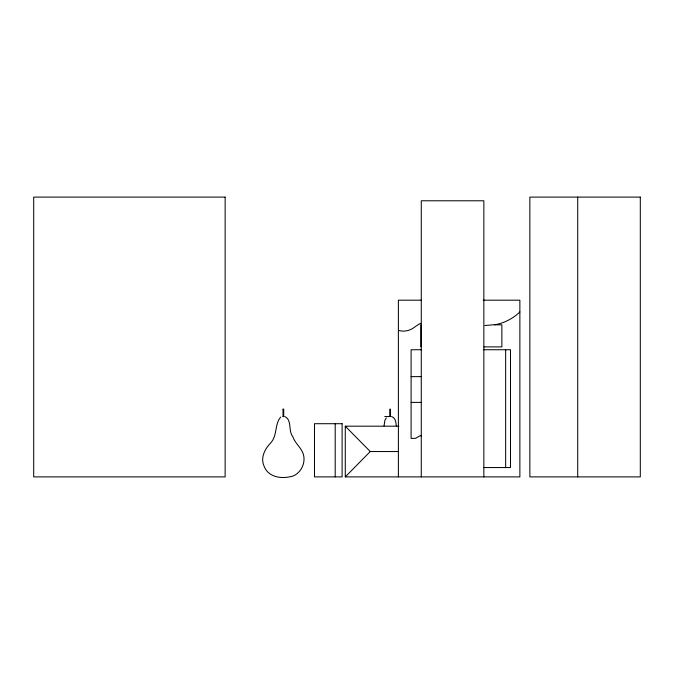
<?xml version="1.0" encoding="UTF-8"?>
<svg xmlns="http://www.w3.org/2000/svg" width="674" height="674" viewBox="0 0 674 674"><rect width="100%" height="100%" fill="white"/><g stroke="black" fill="none" stroke-linecap="round" stroke-linejoin="round"><path stroke-width="1.01" d="M384.037 425.884L384.888 420.273L386.354 417.931M483.216 300.183L519.873 300.183L519.873 476.897L345.273 476.897L370.253 451.538L398.351 451.538M280.713 417.096C274.411 423.988 277.604 436.154 270.333 443.281C264.806 449.246 260.425 457.536 263.913 465.734C268.1 477.891 282.709 479.307 293.401 475.895C301.286 472.339 305.718 462.886 303.426 454.546C301.421 447.704 294.993 443.34 292.718 436.516C288.034 430.779 292.28 419.868 284.748 416.557M421.528 435.733L419.725 435.893L415.681 438.302L411.098 438.412L411.098 349.739L421.604 349.739M484.935 325.517L495.87 324.582A48.225 48.225 0 0 0 519.873 311.952M421.427 300.183L398.385 300.183L398.385 476.897M494.362 324.801L501.869 324.801L501.869 346.891L483.991 346.891M483.587 349.739L510.496 349.739L510.496 467.545L483.629 467.545M411.098 376.623L421.621 376.623M411.098 402.395L421.621 402.395M283.029 409.194L283.72 409.194L283.729 416.557L283.029 416.557M384.753 416.557L390.482 416.557L390.49 409.194L389.791 409.194L389.783 416.557M345.273 476.897L345.273 426.187L398.907 426.187M391.518 416.557C395.672 417.577 395.933 422.438 396.236 425.884M345.273 426.187L370.253 451.538M577.719 197.103L577.719 476.897M505.652 349.739L505.652 467.545M483.856 476.897L483.856 200.785L421.275 200.785L421.275 476.897M420.879 324.801L420.879 346.891M335.197 423.71L335.197 476.897M283.021 409.194L283.021 416.557M398.385 330.42A17.76 17.76 0 0 0 413.962 327.581A57.45 57.45 0 0 1 420.643 323.267M225.133 197.103L33.7 197.103L33.7 476.897L225.133 476.897L225.133 197.103M640.3 197.103L529.857 197.103L529.857 476.897L640.3 476.897L640.3 197.103M342.106 423.71L314.488 423.71L314.488 476.897L342.106 476.897L342.106 423.71"/></g></svg>
